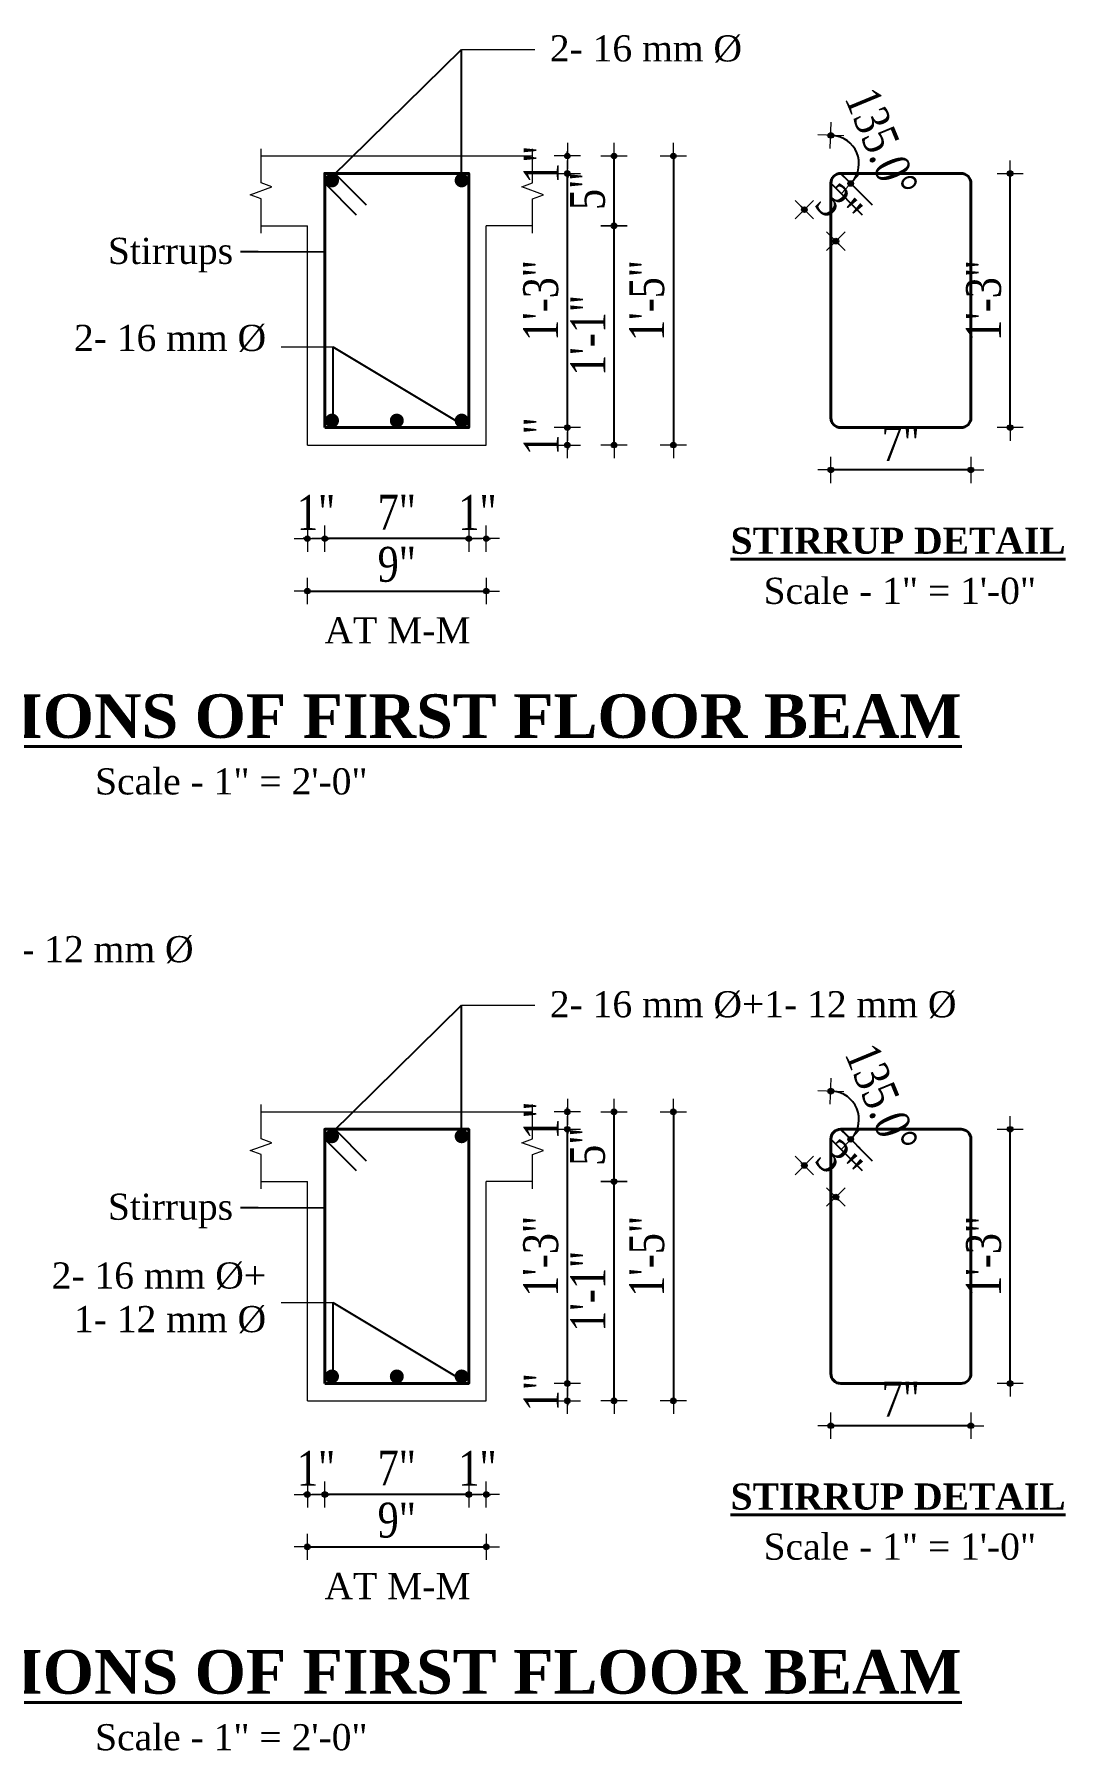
# Model space of a CAD drawing. Header units: feet. Extents: x 28652 to 66086, y -6769 to -640.
# Drawn here: x 57282.9 to 57519.3, y -1179.5 to -785.9 of the extents above; entities that cross this region are included whole.
import ezdxf

# ---------------------------------------------------------------- set-up
doc = ezdxf.new("R2010")
doc.units = ezdxf.units.FT
doc.header["$LTSCALE"] = 50
doc.header["$MEASUREMENT"] = 0
doc.header["$PDMODE"] = 34
for name, color, linetype, lineweight in [('DIMENSION', 142, 'Continuous', 13), ('SES-DIMENSION', 142, 'Continuous', 13), ('SES-Leader', 2, 'Continuous', 15), ('SES-REBARS', 1, 'Continuous', 40), ('SES-SLAB OUTLINE', 4, 'Continuous', 18), ('SES-TEXT', 3, 'Continuous', 20), ('SES-TitleText', 7, 'Continuous', 40)]:
    doc.layers.add(name, color=color, linetype=linetype, lineweight=lineweight)
doc.layers.add('SES-STIRRUP', color=10, linetype='Continuous')
doc.styles.add('1.8', font='times.ttf', dxfattribs={"width": 0.8, "height": 8})
doc.styles.add('SES-ARAIL', font='times.ttf', dxfattribs={"height": 6})
doc.styles.add('SES-Title Text', font='times.ttf', dxfattribs={"height": 10})
doc.dimstyles.new('1.2', dxfattribs={"dimscale": 0, "dimtxt": 8, "dimasz": 0.5, "dimexe": 2, "dimexo": 9, "dimgap": 2, "dimtad": 1, "dimdec": 0, "dimlfac": 0.25, "dimzin": 3, "dimdsep": 46, "dimlunit": 4, "dimtxsty": '1.8', "dimblk": 'DIM', "dimcen": 3, "dimdle": 3, "dimse1": 1, "dimse2": 1, "dimclrd": 256, "dimclre": 256, "dimclrt": 7, "dimadec": 1, "dimazin": 2, "dimtfac": 1, "dimtdec": 0, "dimtix": 1, "dimtofl": 0, "dimtmove": 2, "dimatfit": 3, "dimldrblk": 'ARW', "dimfxl": 2, "dimfrac": 2, "dimtolj": 2, "dimtzin": 0, "dimarcsym": 0})

# ---------------------------------------------------------------- blocks, each defined once
blk = doc.blocks.new('DIM')
at = {"layer": 'DIMENSION'}
h = blk.add_hatch(color=256, dxfattribs=at)
h.paths.add_polyline_path([(0, 1.28), (0, 0), (1.28, 0, 0.414214)])
h.paths.add_polyline_path([(1.28, 0), (0, 0), (0, -1.28, 0.414214)])
h.paths.add_polyline_path([(0, 0), (-1.28, 0, 0.414214), (0, -1.28)])
h.paths.add_polyline_path([(0, 1.28, 0.414214), (-1.28, 0), (0, 0)])
for p, q in [((-6, 0), (6, 0)), ((0, 6), (0, -6))]:
    blk.add_line(p, q, dxfattribs=at)
blk.add_circle((0, 0), 1.28, dxfattribs=at)
blk = doc.blocks.new('*D448')
at = {"layer": 'Defpoints', "color": 0, "ltscale": 10, "transparency": 16777216}
for p in [(57465.49, -1092.99), (57497.6, -1092.99), (57465.49, -1104.95)]:
    blk.add_point(p, dxfattribs=at)
at = {"layer": 'SES-DIMENSION', "lineweight": -2, "ltscale": 10, "transparency": 16777216}
blk.add_line((57497.1, -1104.95), (57465.99, -1104.95), dxfattribs=at)
at = {"layer": 'SES-DIMENSION', "lineweight": -2, "ltscale": 10, "transparency": 16777216, "xscale": 0.5, "yscale": 0.5, "zscale": 0.5, "rotation": 180}
blk.add_blockref('DIM', (57465.49, -1104.95), dxfattribs=at)
at = {"layer": 'SES-DIMENSION', "lineweight": -2, "ltscale": 10, "transparency": 16777216, "xscale": 0.5, "yscale": 0.5, "zscale": 0.5}
blk.add_blockref('DIM', (57497.6, -1104.95), dxfattribs=at)
at = {"layer": 'SES-DIMENSION', "color": 7, "ltscale": 10, "transparency": 16777216, "insert": (57481.54, -1098.87), "char_height": 8, "attachment_point": 5, "style": '1.8'}
blk.add_mtext('\\A2;7"', dxfattribs=at)
blk = doc.blocks.new('ARW')
at = {"layer": 'DIMENSION'}
blk.add_lwpolyline([(-0.5, 0, 0, 3, 0), (-5.5, 0, 0, 0, 0), (-0.5, 0, 0, 0, 0)], format="xyseb", dxfattribs=at)
blk = doc.blocks.new('*D449')
at = {"layer": 'Defpoints', "color": 0, "ltscale": 10, "transparency": 16777216}
for p in [(57491.72, -1036.96), (57506.61, -1036.96), (57491.72, -1095.25)]:
    blk.add_point(p, dxfattribs=at)
at = {"layer": 'SES-DIMENSION', "lineweight": -2, "ltscale": 10, "transparency": 16777216}
blk.add_line((57506.61, -1094.75), (57506.61, -1037.46), dxfattribs=at)
at = {"layer": 'SES-DIMENSION', "lineweight": -2, "ltscale": 10, "transparency": 16777216, "xscale": 0.5, "yscale": 0.5, "zscale": 0.5}
for p, rotation in [((57506.61, -1036.96), 90), ((57506.61, -1095.25), 270)]:
    blk.add_blockref('DIM', p, dxfattribs=dict(at, rotation=rotation))
at = {"layer": 'SES-DIMENSION', "color": 7, "ltscale": 10, "transparency": 16777216, "insert": (57500.54, -1066.11), "char_height": 8, "attachment_point": 5, "rotation": 90, "style": '1.8'}
blk.add_mtext('\\A2;1\'-3"', dxfattribs=at)
blk = doc.blocks.new('*D450')
at = {"layer": 'Defpoints', "color": 0, "ltscale": 10, "transparency": 16777216}
for p in [(57465.49, -1039.22), (57459.43, -1045.27), (57472.7, -1046.43)]:
    blk.add_point(p, dxfattribs=at)
at = {"layer": 'SES-DIMENSION', "lineweight": -2, "ltscale": 10, "transparency": 16777216}
for p, q in [((57459.08, -1044.92), (57458.73, -1044.57)), ((57467, -1052.84), (57467.35, -1053.19))]:
    blk.add_line(p, q, dxfattribs=at)
at = {"layer": 'SES-DIMENSION', "lineweight": -2, "ltscale": 10, "transparency": 16777216, "xscale": 0.5, "yscale": 0.5, "zscale": 0.5}
for p, rotation in [((57459.43, -1045.27), 315.0000000001012), ((57466.65, -1052.49), 135.0000000001012)]:
    blk.add_blockref('DIM', p, dxfattribs=dict(at, rotation=rotation))
at = {"layer": 'SES-DIMENSION', "color": 7, "ltscale": 10, "transparency": 16777216, "insert": (57467.33, -1044.59), "char_height": 8, "attachment_point": 5, "rotation": 315, "style": '1.8'}
blk.add_mtext('\\A2;3"', dxfattribs=at)
blk = doc.blocks.new('*D451')
at = {"layer": 'Defpoints', "color": 0, "ltscale": 10, "transparency": 16777216}
for p in [(57471.95, -1034.7), (57467.75, -1036.96), (57465.49, -1039.22), (57474.96, -1044.17), (57465.49, -1092.99)]:
    blk.add_point(p, dxfattribs=at)
at = {"layer": 'SES-DIMENSION', "lineweight": -2, "ltscale": 10, "transparency": 16777216}
blk.add_arc((57465.49, -1034.7), 6.46, 319.4364, 85.5636, dxfattribs=at)
at = {"layer": 'SES-DIMENSION', "lineweight": -2, "ltscale": 10, "transparency": 16777216, "xscale": 0.5, "yscale": 0.5, "zscale": 0.5}
for p, rotation in [((57465.49, -1028.24), 177.7817756540782), ((57470.05, -1039.26), 227.2182243459017)]:
    blk.add_blockref('DIM', p, dxfattribs=dict(at, rotation=rotation))
at = {"layer": 'SES-DIMENSION', "color": 7, "ltscale": 10, "transparency": 16777216, "insert": (57477.07, -1029.9), "char_height": 8, "attachment_point": 5, "rotation": 292.5, "style": '1.8'}
blk.add_mtext('\\A2;135.0°', dxfattribs=at)
blk = doc.blocks.new('*D475')
at = {"layer": 'Defpoints', "color": 0, "ltscale": 10, "transparency": 16777216}
for p in [(57382.51, -1103.96), (57386.51, -1107.96), (57382.51, -1120.71)]:
    blk.add_point(p, dxfattribs=at)
at = {"layer": 'SES-DIMENSION', "lineweight": -2, "ltscale": 10, "transparency": 16777216}
for p, q in [((57382.01, -1120.71), (57381.51, -1120.71)), ((57387.01, -1120.71), (57387.51, -1120.71))]:
    blk.add_line(p, q, dxfattribs=at)
at = {"layer": 'SES-DIMENSION', "lineweight": -2, "ltscale": 10, "transparency": 16777216, "xscale": 0.5, "yscale": 0.5, "zscale": 0.5}
blk.add_blockref('DIM', (57382.51, -1120.71), dxfattribs=at)
at = {"layer": 'SES-DIMENSION', "lineweight": -2, "ltscale": 10, "transparency": 16777216, "xscale": 0.5, "yscale": 0.5, "zscale": 0.5, "rotation": 180}
blk.add_blockref('DIM', (57386.51, -1120.71), dxfattribs=at)
at = {"layer": 'SES-DIMENSION', "color": 7, "ltscale": 10, "transparency": 16777216, "insert": (57384.51, -1114.71), "char_height": 8, "attachment_point": 5, "style": '1.8'}
blk.add_mtext('\\A2;1"', dxfattribs=at)
blk = doc.blocks.new('*D476')
at = {"layer": 'Defpoints', "color": 0, "ltscale": 10, "transparency": 16777216}
for p in [(57349.51, -1103.96), (57382.51, -1103.96), (57349.51, -1120.71)]:
    blk.add_point(p, dxfattribs=at)
at = {"layer": 'SES-DIMENSION', "lineweight": -2, "ltscale": 10, "transparency": 16777216}
blk.add_line((57382.01, -1120.71), (57350.01, -1120.71), dxfattribs=at)
at = {"layer": 'SES-DIMENSION', "lineweight": -2, "ltscale": 10, "transparency": 16777216, "xscale": 0.5, "yscale": 0.5, "zscale": 0.5, "rotation": 180}
blk.add_blockref('DIM', (57349.51, -1120.71), dxfattribs=at)
at = {"layer": 'SES-DIMENSION', "lineweight": -2, "ltscale": 10, "transparency": 16777216, "xscale": 0.5, "yscale": 0.5, "zscale": 0.5}
blk.add_blockref('DIM', (57382.51, -1120.71), dxfattribs=at)
at = {"layer": 'SES-DIMENSION', "color": 7, "ltscale": 10, "transparency": 16777216, "insert": (57366.01, -1114.63), "char_height": 8, "attachment_point": 5, "style": '1.8'}
blk.add_mtext('\\A2;7"', dxfattribs=at)
blk = doc.blocks.new('*D477')
at = {"layer": 'Defpoints', "color": 0, "ltscale": 10, "transparency": 16777216}
for p in [(57349.51, -1103.96), (57345.51, -1107.96), (57345.51, -1120.71)]:
    blk.add_point(p, dxfattribs=at)
at = {"layer": 'SES-DIMENSION', "lineweight": -2, "ltscale": 10, "transparency": 16777216}
for p, q in [((57345.01, -1120.71), (57344.51, -1120.71)), ((57350.01, -1120.71), (57350.51, -1120.71))]:
    blk.add_line(p, q, dxfattribs=at)
at = {"layer": 'SES-DIMENSION', "lineweight": -2, "ltscale": 10, "transparency": 16777216, "xscale": 0.5, "yscale": 0.5, "zscale": 0.5}
blk.add_blockref('DIM', (57345.51, -1120.71), dxfattribs=at)
at = {"layer": 'SES-DIMENSION', "lineweight": -2, "ltscale": 10, "transparency": 16777216, "xscale": 0.5, "yscale": 0.5, "zscale": 0.5, "rotation": 180}
blk.add_blockref('DIM', (57349.51, -1120.71), dxfattribs=at)
at = {"layer": 'SES-DIMENSION', "color": 7, "ltscale": 10, "transparency": 16777216, "insert": (57347.51, -1114.71), "char_height": 8, "attachment_point": 5, "style": '1.8'}
blk.add_mtext('\\A2;1"', dxfattribs=at)
blk = doc.blocks.new('*D478')
at = {"layer": 'Defpoints', "color": 0, "ltscale": 10, "transparency": 16777216}
for p in [(57345.51, -1107.96), (57386.51, -1107.96), (57386.51, -1132.72)]:
    blk.add_point(p, dxfattribs=at)
at = {"layer": 'SES-DIMENSION', "lineweight": -2, "ltscale": 10, "transparency": 16777216}
blk.add_line((57346.01, -1132.72), (57386.01, -1132.72), dxfattribs=at)
at = {"layer": 'SES-DIMENSION', "lineweight": -2, "ltscale": 10, "transparency": 16777216, "xscale": 0.5, "yscale": 0.5, "zscale": 0.5, "rotation": 180}
blk.add_blockref('DIM', (57345.51, -1132.72), dxfattribs=at)
at = {"layer": 'SES-DIMENSION', "lineweight": -2, "ltscale": 10, "transparency": 16777216, "xscale": 0.5, "yscale": 0.5, "zscale": 0.5}
blk.add_blockref('DIM', (57386.51, -1132.72), dxfattribs=at)
at = {"layer": 'SES-DIMENSION', "color": 7, "ltscale": 10, "transparency": 16777216, "insert": (57366.01, -1126.64), "char_height": 8, "attachment_point": 5, "style": '1.8'}
blk.add_mtext('\\A2;9"', dxfattribs=at)
blk = doc.blocks.new('*D479')
at = {"layer": 'Defpoints', "color": 0, "ltscale": 10, "transparency": 16777216}
for p in [(57382.51, -1095.25), (57405.1, -1095.25), (57386.51, -1099.25)]:
    blk.add_point(p, dxfattribs=at)
at = {"layer": 'SES-DIMENSION', "lineweight": -2, "ltscale": 10, "transparency": 16777216}
for p, q in [((57405.1, -1094.75), (57405.1, -1094.25)), ((57405.1, -1099.75), (57405.1, -1100.25))]:
    blk.add_line(p, q, dxfattribs=at)
at = {"layer": 'SES-DIMENSION', "lineweight": -2, "ltscale": 10, "transparency": 16777216, "xscale": 0.5, "yscale": 0.5, "zscale": 0.5}
for p, rotation in [((57405.1, -1095.25), 270), ((57405.1, -1099.25), 90)]:
    blk.add_blockref('DIM', p, dxfattribs=dict(at, rotation=rotation))
at = {"layer": 'SES-DIMENSION', "color": 7, "ltscale": 10, "transparency": 16777216, "insert": (57399.1, -1097.25), "char_height": 8, "attachment_point": 5, "rotation": 90, "style": '1.8'}
blk.add_mtext('\\A2;1"', dxfattribs=at)
blk = doc.blocks.new('*D480')
at = {"layer": 'Defpoints', "color": 0, "ltscale": 10, "transparency": 16777216}
for p in [(57382.51, -1036.96), (57405.1, -1036.96), (57382.51, -1095.25)]:
    blk.add_point(p, dxfattribs=at)
at = {"layer": 'SES-DIMENSION', "lineweight": -2, "ltscale": 10, "transparency": 16777216}
blk.add_line((57405.1, -1094.75), (57405.1, -1037.46), dxfattribs=at)
at = {"layer": 'SES-DIMENSION', "lineweight": -2, "ltscale": 10, "transparency": 16777216, "xscale": 0.5, "yscale": 0.5, "zscale": 0.5}
for p, rotation in [((57405.1, -1036.96), 90), ((57405.1, -1095.25), 270)]:
    blk.add_blockref('DIM', p, dxfattribs=dict(at, rotation=rotation))
at = {"layer": 'SES-DIMENSION', "color": 7, "ltscale": 10, "transparency": 16777216, "insert": (57399.03, -1066.11), "char_height": 8, "attachment_point": 5, "rotation": 90, "style": '1.8'}
blk.add_mtext('\\A2;1\'-3"', dxfattribs=at)
blk = doc.blocks.new('*D481')
at = {"layer": 'Defpoints', "color": 0, "ltscale": 10, "transparency": 16777216}
for p in [(57397.13, -1032.96), (57405.1, -1032.96), (57382.51, -1036.96)]:
    blk.add_point(p, dxfattribs=at)
at = {"layer": 'SES-DIMENSION', "lineweight": -2, "ltscale": 10, "transparency": 16777216}
for p, q in [((57405.1, -1032.46), (57405.1, -1031.96)), ((57405.1, -1037.46), (57405.1, -1037.96))]:
    blk.add_line(p, q, dxfattribs=at)
at = {"layer": 'SES-DIMENSION', "lineweight": -2, "ltscale": 10, "transparency": 16777216, "xscale": 0.5, "yscale": 0.5, "zscale": 0.5}
for p, rotation in [((57405.1, -1032.96), 270), ((57405.1, -1036.96), 90)]:
    blk.add_blockref('DIM', p, dxfattribs=dict(at, rotation=rotation))
at = {"layer": 'SES-DIMENSION', "color": 7, "ltscale": 10, "transparency": 16777216, "insert": (57399.1, -1034.96), "char_height": 8, "attachment_point": 5, "rotation": 90, "style": '1.8'}
blk.add_mtext('\\A2;1"', dxfattribs=at)
blk = doc.blocks.new('*D482')
at = {"layer": 'Defpoints', "color": 0, "ltscale": 10, "transparency": 16777216}
for p in [(57397.13, -1048.96), (57415.8, -1048.96), (57402.1, -1099.25)]:
    blk.add_point(p, dxfattribs=at)
at = {"layer": 'SES-DIMENSION', "lineweight": -2, "ltscale": 10, "transparency": 16777216}
blk.add_line((57415.8, -1098.75), (57415.8, -1049.46), dxfattribs=at)
at = {"layer": 'SES-DIMENSION', "lineweight": -2, "ltscale": 10, "transparency": 16777216, "xscale": 0.5, "yscale": 0.5, "zscale": 0.5}
for p, rotation in [((57415.8, -1048.96), 90), ((57415.8, -1099.25), 270)]:
    blk.add_blockref('DIM', p, dxfattribs=dict(at, rotation=rotation))
at = {"layer": 'SES-DIMENSION', "color": 7, "ltscale": 10, "transparency": 16777216, "insert": (57409.8, -1074.11), "char_height": 8, "attachment_point": 5, "rotation": 90, "style": '1.8'}
blk.add_mtext('\\A2;1\'-1"', dxfattribs=at)
blk = doc.blocks.new('*D483')
at = {"layer": 'Defpoints', "color": 0, "ltscale": 10, "transparency": 16777216}
for p in [(57402.1, -1032.96), (57415.8, -1032.96), (57397.13, -1048.96)]:
    blk.add_point(p, dxfattribs=at)
at = {"layer": 'SES-DIMENSION', "lineweight": -2, "ltscale": 10, "transparency": 16777216}
blk.add_line((57415.8, -1048.46), (57415.8, -1033.46), dxfattribs=at)
at = {"layer": 'SES-DIMENSION', "lineweight": -2, "ltscale": 10, "transparency": 16777216, "xscale": 0.5, "yscale": 0.5, "zscale": 0.5}
for p, rotation in [((57415.8, -1032.96), 90), ((57415.8, -1048.96), 270)]:
    blk.add_blockref('DIM', p, dxfattribs=dict(at, rotation=rotation))
at = {"layer": 'SES-DIMENSION', "color": 7, "ltscale": 10, "transparency": 16777216, "insert": (57409.74, -1040.96), "char_height": 8, "attachment_point": 5, "rotation": 90, "style": '1.8'}
blk.add_mtext('\\A2;5"', dxfattribs=at)
blk = doc.blocks.new('*D484')
at = {"layer": 'Defpoints', "color": 0, "ltscale": 10, "transparency": 16777216}
for p in [(57412.8, -1032.96), (57412.8, -1099.25), (57429.4, -1099.25)]:
    blk.add_point(p, dxfattribs=at)
at = {"layer": 'SES-DIMENSION', "lineweight": -2, "ltscale": 10, "transparency": 16777216}
blk.add_line((57429.4, -1033.46), (57429.4, -1098.75), dxfattribs=at)
at = {"layer": 'SES-DIMENSION', "lineweight": -2, "ltscale": 10, "transparency": 16777216, "xscale": 0.5, "yscale": 0.5, "zscale": 0.5}
for p, rotation in [((57429.4, -1032.96), 90), ((57429.4, -1099.25), 270)]:
    blk.add_blockref('DIM', p, dxfattribs=dict(at, rotation=rotation))
at = {"layer": 'SES-DIMENSION', "color": 7, "ltscale": 10, "transparency": 16777216, "insert": (57423.33, -1066.11), "char_height": 8, "attachment_point": 5, "rotation": 90, "style": '1.8'}
blk.add_mtext('\\A2;1\'-5"', dxfattribs=at)
blk = doc.blocks.new('*D497')
at = {"layer": 'Defpoints', "color": 0, "ltscale": 10, "transparency": 16777216}
for p in [(57465.49, -873.81), (57497.6, -873.81), (57465.49, -885.77)]:
    blk.add_point(p, dxfattribs=at)
at = {"layer": 'SES-DIMENSION', "lineweight": -2, "ltscale": 10, "transparency": 16777216}
blk.add_line((57497.1, -885.77), (57465.99, -885.77), dxfattribs=at)
at = {"layer": 'SES-DIMENSION', "lineweight": -2, "ltscale": 10, "transparency": 16777216, "xscale": 0.5, "yscale": 0.5, "zscale": 0.5, "rotation": 180}
blk.add_blockref('DIM', (57465.49, -885.77), dxfattribs=at)
at = {"layer": 'SES-DIMENSION', "lineweight": -2, "ltscale": 10, "transparency": 16777216, "xscale": 0.5, "yscale": 0.5, "zscale": 0.5}
blk.add_blockref('DIM', (57497.6, -885.77), dxfattribs=at)
at = {"layer": 'SES-DIMENSION', "color": 7, "ltscale": 10, "transparency": 16777216, "insert": (57481.54, -879.69), "char_height": 8, "attachment_point": 5, "style": '1.8'}
blk.add_mtext('\\A2;7"', dxfattribs=at)
blk = doc.blocks.new('*D498')
at = {"layer": 'Defpoints', "color": 0, "ltscale": 10, "transparency": 16777216}
for p in [(57491.72, -817.78), (57506.61, -817.78), (57491.72, -876.07)]:
    blk.add_point(p, dxfattribs=at)
at = {"layer": 'SES-DIMENSION', "lineweight": -2, "ltscale": 10, "transparency": 16777216}
blk.add_line((57506.61, -875.57), (57506.61, -818.28), dxfattribs=at)
at = {"layer": 'SES-DIMENSION', "lineweight": -2, "ltscale": 10, "transparency": 16777216, "xscale": 0.5, "yscale": 0.5, "zscale": 0.5}
for p, rotation in [((57506.61, -817.78), 90), ((57506.61, -876.07), 270)]:
    blk.add_blockref('DIM', p, dxfattribs=dict(at, rotation=rotation))
at = {"layer": 'SES-DIMENSION', "color": 7, "ltscale": 10, "transparency": 16777216, "insert": (57500.54, -846.92), "char_height": 8, "attachment_point": 5, "rotation": 90, "style": '1.8'}
blk.add_mtext('\\A2;1\'-3"', dxfattribs=at)
blk = doc.blocks.new('*D499')
at = {"layer": 'Defpoints', "color": 0, "ltscale": 10, "transparency": 16777216}
for p in [(57465.49, -820.04), (57459.43, -826.09), (57472.7, -827.25)]:
    blk.add_point(p, dxfattribs=at)
at = {"layer": 'SES-DIMENSION', "lineweight": -2, "ltscale": 10, "transparency": 16777216}
for p, q in [((57459.08, -825.74), (57458.73, -825.38)), ((57467, -833.66), (57467.35, -834.01))]:
    blk.add_line(p, q, dxfattribs=at)
at = {"layer": 'SES-DIMENSION', "lineweight": -2, "ltscale": 10, "transparency": 16777216, "xscale": 0.5, "yscale": 0.5, "zscale": 0.5}
for p, rotation in [((57459.43, -826.09), 315.0000000001012), ((57466.65, -833.3), 135.0000000001012)]:
    blk.add_blockref('DIM', p, dxfattribs=dict(at, rotation=rotation))
at = {"layer": 'SES-DIMENSION', "color": 7, "ltscale": 10, "transparency": 16777216, "insert": (57467.33, -825.41), "char_height": 8, "attachment_point": 5, "rotation": 315, "style": '1.8'}
blk.add_mtext('\\A2;3"', dxfattribs=at)
blk = doc.blocks.new('*D500')
at = {"layer": 'Defpoints', "color": 0, "ltscale": 10, "transparency": 16777216}
for p in [(57467.75, -817.78), (57471.95, -815.51), (57465.49, -820.04), (57474.96, -824.99), (57465.49, -873.81)]:
    blk.add_point(p, dxfattribs=at)
at = {"layer": 'SES-DIMENSION', "lineweight": -2, "ltscale": 10, "transparency": 16777216}
blk.add_arc((57465.49, -815.51), 6.46, 319.4364, 85.5636, dxfattribs=at)
at = {"layer": 'SES-DIMENSION', "lineweight": -2, "ltscale": 10, "transparency": 16777216, "xscale": 0.5, "yscale": 0.5, "zscale": 0.5}
for p, rotation in [((57465.49, -809.05), 177.7817756540973), ((57470.05, -820.08), 227.2182243458826)]:
    blk.add_blockref('DIM', p, dxfattribs=dict(at, rotation=rotation))
at = {"layer": 'SES-DIMENSION', "color": 7, "ltscale": 10, "transparency": 16777216, "insert": (57477.07, -810.72), "char_height": 8, "attachment_point": 5, "rotation": 292.5, "style": '1.8'}
blk.add_mtext('\\A2;135.0°', dxfattribs=at)
blk = doc.blocks.new('*D511')
at = {"layer": 'Defpoints', "color": 0, "ltscale": 10, "transparency": 16777216}
for p in [(57382.51, -884.78), (57386.51, -888.78), (57382.51, -901.53)]:
    blk.add_point(p, dxfattribs=at)
at = {"layer": 'SES-DIMENSION', "lineweight": -2, "ltscale": 10, "transparency": 16777216}
for p, q in [((57382.01, -901.53), (57381.51, -901.53)), ((57387.01, -901.53), (57387.51, -901.53))]:
    blk.add_line(p, q, dxfattribs=at)
at = {"layer": 'SES-DIMENSION', "lineweight": -2, "ltscale": 10, "transparency": 16777216, "xscale": 0.5, "yscale": 0.5, "zscale": 0.5}
blk.add_blockref('DIM', (57382.51, -901.53), dxfattribs=at)
at = {"layer": 'SES-DIMENSION', "lineweight": -2, "ltscale": 10, "transparency": 16777216, "xscale": 0.5, "yscale": 0.5, "zscale": 0.5, "rotation": 180}
blk.add_blockref('DIM', (57386.51, -901.53), dxfattribs=at)
at = {"layer": 'SES-DIMENSION', "color": 7, "ltscale": 10, "transparency": 16777216, "insert": (57384.51, -895.53), "char_height": 8, "attachment_point": 5, "style": '1.8'}
blk.add_mtext('\\A2;1"', dxfattribs=at)
blk = doc.blocks.new('*D512')
at = {"layer": 'Defpoints', "color": 0, "ltscale": 10, "transparency": 16777216}
for p in [(57349.51, -884.78), (57382.51, -884.78), (57349.51, -901.53)]:
    blk.add_point(p, dxfattribs=at)
at = {"layer": 'SES-DIMENSION', "lineweight": -2, "ltscale": 10, "transparency": 16777216}
blk.add_line((57382.01, -901.53), (57350.01, -901.53), dxfattribs=at)
at = {"layer": 'SES-DIMENSION', "lineweight": -2, "ltscale": 10, "transparency": 16777216, "xscale": 0.5, "yscale": 0.5, "zscale": 0.5, "rotation": 180}
blk.add_blockref('DIM', (57349.51, -901.53), dxfattribs=at)
at = {"layer": 'SES-DIMENSION', "lineweight": -2, "ltscale": 10, "transparency": 16777216, "xscale": 0.5, "yscale": 0.5, "zscale": 0.5}
blk.add_blockref('DIM', (57382.51, -901.53), dxfattribs=at)
at = {"layer": 'SES-DIMENSION', "color": 7, "ltscale": 10, "transparency": 16777216, "insert": (57366.01, -895.45), "char_height": 8, "attachment_point": 5, "style": '1.8'}
blk.add_mtext('\\A2;7"', dxfattribs=at)
blk = doc.blocks.new('*D513')
at = {"layer": 'Defpoints', "color": 0, "ltscale": 10, "transparency": 16777216}
for p in [(57349.51, -884.78), (57345.51, -888.78), (57345.51, -901.53)]:
    blk.add_point(p, dxfattribs=at)
at = {"layer": 'SES-DIMENSION', "lineweight": -2, "ltscale": 10, "transparency": 16777216}
for p, q in [((57345.01, -901.53), (57344.51, -901.53)), ((57350.01, -901.53), (57350.51, -901.53))]:
    blk.add_line(p, q, dxfattribs=at)
at = {"layer": 'SES-DIMENSION', "lineweight": -2, "ltscale": 10, "transparency": 16777216, "xscale": 0.5, "yscale": 0.5, "zscale": 0.5}
blk.add_blockref('DIM', (57345.51, -901.53), dxfattribs=at)
at = {"layer": 'SES-DIMENSION', "lineweight": -2, "ltscale": 10, "transparency": 16777216, "xscale": 0.5, "yscale": 0.5, "zscale": 0.5, "rotation": 180}
blk.add_blockref('DIM', (57349.51, -901.53), dxfattribs=at)
at = {"layer": 'SES-DIMENSION', "color": 7, "ltscale": 10, "transparency": 16777216, "insert": (57347.51, -895.53), "char_height": 8, "attachment_point": 5, "style": '1.8'}
blk.add_mtext('\\A2;1"', dxfattribs=at)
blk = doc.blocks.new('*D514')
at = {"layer": 'Defpoints', "color": 0, "ltscale": 10, "transparency": 16777216}
for p in [(57345.51, -888.78), (57386.51, -888.78), (57386.51, -913.54)]:
    blk.add_point(p, dxfattribs=at)
at = {"layer": 'SES-DIMENSION', "lineweight": -2, "ltscale": 10, "transparency": 16777216}
blk.add_line((57346.01, -913.54), (57386.01, -913.54), dxfattribs=at)
at = {"layer": 'SES-DIMENSION', "lineweight": -2, "ltscale": 10, "transparency": 16777216, "xscale": 0.5, "yscale": 0.5, "zscale": 0.5, "rotation": 180}
blk.add_blockref('DIM', (57345.51, -913.54), dxfattribs=at)
at = {"layer": 'SES-DIMENSION', "lineweight": -2, "ltscale": 10, "transparency": 16777216, "xscale": 0.5, "yscale": 0.5, "zscale": 0.5}
blk.add_blockref('DIM', (57386.51, -913.54), dxfattribs=at)
at = {"layer": 'SES-DIMENSION', "color": 7, "ltscale": 10, "transparency": 16777216, "insert": (57366.01, -907.46), "char_height": 8, "attachment_point": 5, "style": '1.8'}
blk.add_mtext('\\A2;9"', dxfattribs=at)
blk = doc.blocks.new('*D515')
at = {"layer": 'Defpoints', "color": 0, "ltscale": 10, "transparency": 16777216}
for p in [(57382.51, -876.07), (57405.1, -876.07), (57386.51, -880.07)]:
    blk.add_point(p, dxfattribs=at)
at = {"layer": 'SES-DIMENSION', "lineweight": -2, "ltscale": 10, "transparency": 16777216}
for p, q in [((57405.1, -875.57), (57405.1, -875.07)), ((57405.1, -880.57), (57405.1, -881.07))]:
    blk.add_line(p, q, dxfattribs=at)
at = {"layer": 'SES-DIMENSION', "lineweight": -2, "ltscale": 10, "transparency": 16777216, "xscale": 0.5, "yscale": 0.5, "zscale": 0.5}
for p, rotation in [((57405.1, -876.07), 270), ((57405.1, -880.07), 90)]:
    blk.add_blockref('DIM', p, dxfattribs=dict(at, rotation=rotation))
at = {"layer": 'SES-DIMENSION', "color": 7, "ltscale": 10, "transparency": 16777216, "insert": (57399.1, -878.07), "char_height": 8, "attachment_point": 5, "rotation": 90, "style": '1.8'}
blk.add_mtext('\\A2;1"', dxfattribs=at)
blk = doc.blocks.new('*D516')
at = {"layer": 'Defpoints', "color": 0, "ltscale": 10, "transparency": 16777216}
for p in [(57382.51, -817.78), (57405.1, -817.78), (57382.51, -876.07)]:
    blk.add_point(p, dxfattribs=at)
at = {"layer": 'SES-DIMENSION', "lineweight": -2, "ltscale": 10, "transparency": 16777216}
blk.add_line((57405.1, -875.57), (57405.1, -818.28), dxfattribs=at)
at = {"layer": 'SES-DIMENSION', "lineweight": -2, "ltscale": 10, "transparency": 16777216, "xscale": 0.5, "yscale": 0.5, "zscale": 0.5}
for p, rotation in [((57405.1, -817.78), 90), ((57405.1, -876.07), 270)]:
    blk.add_blockref('DIM', p, dxfattribs=dict(at, rotation=rotation))
at = {"layer": 'SES-DIMENSION', "color": 7, "ltscale": 10, "transparency": 16777216, "insert": (57399.03, -846.92), "char_height": 8, "attachment_point": 5, "rotation": 90, "style": '1.8'}
blk.add_mtext('\\A2;1\'-3"', dxfattribs=at)
blk = doc.blocks.new('*D517')
at = {"layer": 'Defpoints', "color": 0, "ltscale": 10, "transparency": 16777216}
for p in [(57397.13, -813.78), (57405.1, -813.78), (57382.51, -817.78)]:
    blk.add_point(p, dxfattribs=at)
at = {"layer": 'SES-DIMENSION', "lineweight": -2, "ltscale": 10, "transparency": 16777216}
for p, q in [((57405.1, -813.28), (57405.1, -812.78)), ((57405.1, -818.28), (57405.1, -818.78))]:
    blk.add_line(p, q, dxfattribs=at)
at = {"layer": 'SES-DIMENSION', "lineweight": -2, "ltscale": 10, "transparency": 16777216, "xscale": 0.5, "yscale": 0.5, "zscale": 0.5}
for p, rotation in [((57405.1, -813.78), 270), ((57405.1, -817.78), 90)]:
    blk.add_blockref('DIM', p, dxfattribs=dict(at, rotation=rotation))
at = {"layer": 'SES-DIMENSION', "color": 7, "ltscale": 10, "transparency": 16777216, "insert": (57399.1, -815.78), "char_height": 8, "attachment_point": 5, "rotation": 90, "style": '1.8'}
blk.add_mtext('\\A2;1"', dxfattribs=at)
blk = doc.blocks.new('*D518')
at = {"layer": 'Defpoints', "color": 0, "ltscale": 10, "transparency": 16777216}
for p in [(57397.13, -829.78), (57415.8, -829.78), (57402.1, -880.07)]:
    blk.add_point(p, dxfattribs=at)
at = {"layer": 'SES-DIMENSION', "lineweight": -2, "ltscale": 10, "transparency": 16777216}
blk.add_line((57415.8, -879.57), (57415.8, -830.28), dxfattribs=at)
at = {"layer": 'SES-DIMENSION', "lineweight": -2, "ltscale": 10, "transparency": 16777216, "xscale": 0.5, "yscale": 0.5, "zscale": 0.5}
for p, rotation in [((57415.8, -829.78), 90), ((57415.8, -880.07), 270)]:
    blk.add_blockref('DIM', p, dxfattribs=dict(at, rotation=rotation))
at = {"layer": 'SES-DIMENSION', "color": 7, "ltscale": 10, "transparency": 16777216, "insert": (57409.8, -854.92), "char_height": 8, "attachment_point": 5, "rotation": 90, "style": '1.8'}
blk.add_mtext('\\A2;1\'-1"', dxfattribs=at)
blk = doc.blocks.new('*D519')
at = {"layer": 'Defpoints', "color": 0, "ltscale": 10, "transparency": 16777216}
for p in [(57402.1, -813.78), (57415.8, -813.78), (57397.13, -829.78)]:
    blk.add_point(p, dxfattribs=at)
at = {"layer": 'SES-DIMENSION', "lineweight": -2, "ltscale": 10, "transparency": 16777216}
blk.add_line((57415.8, -829.28), (57415.8, -814.28), dxfattribs=at)
at = {"layer": 'SES-DIMENSION', "lineweight": -2, "ltscale": 10, "transparency": 16777216, "xscale": 0.5, "yscale": 0.5, "zscale": 0.5}
for p, rotation in [((57415.8, -813.78), 90), ((57415.8, -829.78), 270)]:
    blk.add_blockref('DIM', p, dxfattribs=dict(at, rotation=rotation))
at = {"layer": 'SES-DIMENSION', "color": 7, "ltscale": 10, "transparency": 16777216, "insert": (57409.74, -821.78), "char_height": 8, "attachment_point": 5, "rotation": 90, "style": '1.8'}
blk.add_mtext('\\A2;5"', dxfattribs=at)
blk = doc.blocks.new('*D520')
at = {"layer": 'Defpoints', "color": 0, "ltscale": 10, "transparency": 16777216}
for p in [(57412.8, -813.78), (57412.8, -880.07), (57429.4, -880.07)]:
    blk.add_point(p, dxfattribs=at)
at = {"layer": 'SES-DIMENSION', "lineweight": -2, "ltscale": 10, "transparency": 16777216}
blk.add_line((57429.4, -814.28), (57429.4, -879.57), dxfattribs=at)
at = {"layer": 'SES-DIMENSION', "lineweight": -2, "ltscale": 10, "transparency": 16777216, "xscale": 0.5, "yscale": 0.5, "zscale": 0.5}
for p, rotation in [((57429.4, -813.78), 90), ((57429.4, -880.07), 270)]:
    blk.add_blockref('DIM', p, dxfattribs=dict(at, rotation=rotation))
at = {"layer": 'SES-DIMENSION', "color": 7, "ltscale": 10, "transparency": 16777216, "insert": (57423.33, -846.92), "char_height": 8, "attachment_point": 5, "rotation": 90, "style": '1.8'}
blk.add_mtext('\\A2;1\'-5"', dxfattribs=at)

msp = doc.modelspace()

# ---------------------------------------------------------------- linework, layer by layer
at = {"layer": 'SES-Leader', "ltscale": 10}
for points in [[(57380.87, -789.34), (57397.62, -789.34)], [(57351.39, -857.6), (57339.52, -857.6)], [(57380.87, -1008.53), (57397.62, -1008.53)], [(57351.39, -1076.78), (57339.52, -1076.78)]]:
    msp.add_lwpolyline(points, dxfattribs=at)
at = {"layer": 'SES-REBARS', "ltscale": 10}
for points in [[(57349.51, -876.07), (57382.51, -876.07), (57382.51, -817.78), (57349.51, -817.78)], [(57349.51, -1095.25), (57382.51, -1095.25), (57382.51, -1036.96), (57349.51, -1036.96)]]:
    msp.add_lwpolyline(points, close=True, dxfattribs=at)
at = {"layer": 'SES-REBARS', "ltscale": 10, "const_width": 1.6}
for points in [[(57351.15, -818.58, 1), (57351.15, -820.18, 1)], [(57380.87, -818.58, -1), (57380.87, -820.18, -1)], [(57351.15, -875.26, -1), (57351.15, -873.66, -1)], [(57366.01, -875.26, -1), (57366.01, -873.66, -1)], [(57380.87, -875.26, 1), (57380.87, -873.66, 1)], [(57351.15, -1037.76, 1), (57351.15, -1039.36, 1)], [(57380.87, -1037.76, -1), (57380.87, -1039.36, -1)], [(57351.15, -1094.45, -1), (57351.15, -1092.85, -1)], [(57366.01, -1094.45, -1), (57366.01, -1092.85, -1)], [(57380.87, -1094.45, 1), (57380.87, -1092.85, 1)]]:
    msp.add_lwpolyline(points, format="xyb", close=True, dxfattribs=at)
at = {"layer": 'SES-REBARS', "ltscale": 10}
for points in [[(57467.75, -876.07), (57495.34, -876.07, 0.414214), (57497.6, -873.81), (57497.6, -820.04, 0.414214), (57495.34, -817.78), (57467.75, -817.78, 0.414214), (57465.49, -820.04), (57465.49, -873.81, 0.414214)], [(57467.75, -1095.25), (57495.34, -1095.25, 0.414214), (57497.6, -1092.99), (57497.6, -1039.22, 0.414214), (57495.34, -1036.96), (57467.75, -1036.96, 0.414214), (57465.49, -1039.22), (57465.49, -1092.99, 0.414214)]]:
    msp.add_lwpolyline(points, format="xyb", close=True, dxfattribs=at)
at = {"layer": 'SES-SLAB OUTLINE', "ltscale": 10}
for p, q in [((57334.89, -813.78), (57397.13, -813.78)), ((57334.89, -829.78), (57345.51, -829.78)), ((57345.51, -880.07), (57345.51, -829.78)), ((57386.51, -880.07), (57386.51, -829.78)), ((57397.13, -829.78), (57386.51, -829.78)), ((57345.51, -880.07), (57386.51, -880.07)), ((57334.89, -1032.96), (57397.13, -1032.96)), ((57334.89, -1048.96), (57345.51, -1048.96)), ((57345.51, -1099.25), (57345.51, -1048.96)), ((57386.51, -1099.25), (57386.51, -1048.96)), ((57397.13, -1048.96), (57386.51, -1048.96)), ((57345.51, -1099.25), (57386.51, -1099.25))]:
    msp.add_line(p, q, dxfattribs=at)
for points in [[(57334.89, -831.46), (57334.89, -823.59), (57332.39, -822.68), (57337.38, -820.87), (57334.89, -819.96), (57334.89, -812.1)], [(57397.13, -831.46), (57397.13, -823.59), (57399.63, -822.68), (57394.64, -820.87), (57397.13, -819.96), (57397.13, -812.1)], [(57334.89, -1050.64), (57334.89, -1042.77), (57332.39, -1041.87), (57337.38, -1040.05), (57334.89, -1039.14), (57334.89, -1031.28)], [(57397.13, -1050.64), (57397.13, -1042.77), (57399.63, -1041.87), (57394.64, -1040.05), (57397.13, -1039.14), (57397.13, -1031.28)]]:
    msp.add_lwpolyline(points, dxfattribs=at)
at = {"layer": 'SES-STIRRUP', "color": 5, "ltscale": 10}
for p, q in [((57351.78, -817.78), (57358.99, -824.99)), ((57467.75, -817.78), (57474.96, -824.99)), ((57349.51, -820.04), (57356.73, -827.25)), ((57465.49, -820.04), (57472.7, -827.25)), ((57351.78, -1036.96), (57358.99, -1044.17)), ((57467.75, -1036.96), (57474.96, -1044.17)), ((57349.51, -1039.22), (57356.73, -1046.43)), ((57465.49, -1039.22), (57472.7, -1046.43))]:
    msp.add_line(p, q, dxfattribs=at)

# ---------------------------------------------------------------- texts
at = {"layer": 'SES-TEXT', "ltscale": 10, "style": 'SES-ARAIL'}
for s, p in [('2- 16 mm %%C', (57401.08, -792.1)), ('Stirrups', (57299.78, -838.53)), ('2- 16 mm %%C+3- 12 mm %%C ', (57226.21, -998.66)), ('2- 16 mm %%C+1- 12 mm %%C ', (57401.08, -1011.29)), ('Stirrups', (57299.78, -1057.72))]:
    msp.add_text(s, height=6, dxfattribs=at).set_placement(p)
at = {"layer": 'SES-TEXT', "linetype": 'ByBlock', "char_height": 6, "width": 85.3707, "attachment_point": 1, "style": 'SES-ARAIL'}
for s, insert in [('\\pxqr;2- 16 mm %%C', (57250.69, -852.49)), ('\\pxqr;2- 16 mm %%C+\\P1- 12 mm %%C ', (57250.69, -1067.49))]:
    msp.add_mtext(s, dxfattribs=dict(at, insert=insert))
at = {"layer": 'SES-TitleText', "ltscale": 10, "style": 'SES-ARAIL'}
for s, p in [('Scale - 1" = 1\'-0"', (57450.08, -916.49)), ('AT M-M', (57349.43, -925.54)), ('Scale - 1" = 2\'-0"', (57296.85, -960.19)), ('Scale - 1" = 1\'-0"', (57450.08, -1135.67)), ('AT M-M', (57349.43, -1144.72)), ('Scale - 1" = 2\'-0"', (57296.85, -1179.37))]:
    msp.add_text(s, height=6, dxfattribs=at).set_placement(p)
at = {"layer": 'SES-TitleText', "attachment_point": 1}
for s, insert, char_height, width, style in [('{\\fTimes New Roman|b1|i0|c0|p18;\\LSTIRRUP DETAIL}', (57442.52, -899), 6, 181.451, 'SES-ARAIL'), ('{\\fTimes New Roman|b1|i0|c0|p18;\\LCROSS SECTIONS OF FIRST FLOOR BEAM }', (57185.37, -937.21), 10, 521.0009, 'SES-Title Text'), ('{\\fTimes New Roman|b1|i0|c0|p18;\\LSTIRRUP DETAIL}', (57442.52, -1118.18), 6, 181.451, 'SES-ARAIL'), ('{\\fTimes New Roman|b1|i0|c0|p18;\\LCROSS SECTIONS OF FIRST FLOOR BEAM }', (57185.37, -1156.39), 10, 521.0009, 'SES-Title Text')]:
    msp.add_mtext(s, dxfattribs=dict(at, insert=insert, char_height=char_height, width=width, style=style))

# ---------------------------------------------------------------- dimensions: what is measured, and where the dimension line sits
at = {"layer": 'SES-DIMENSION', "ltscale": 10}
for base, line1, line2, picture, middle in [((57471.95, -815.51), ((57465.49, -820.04), (57465.49, -873.81)), ((57467.75, -817.78), (57474.96, -824.99)), '*D500', (57477.07, -810.72)), ((57471.95, -1034.7), ((57465.49, -1039.22), (57465.49, -1092.99)), ((57467.75, -1036.96), (57474.96, -1044.17)), '*D451', (57477.07, -1029.9))]:
    dim = msp.add_angular_dim_2l(base=base, line1=line1, line2=line2, dimstyle='1.2', override={"dimscale": 1, "dimdec": 1, "dimazin": 1}, dxfattribs=at)
    dim.commit()
    dim.dimension.update_dxf_attribs({"geometry": picture, "text_midpoint": middle})
for base, p1, p2, angle, picture, middle in [((57405.1, -813.78), (57382.51, -817.78), (57397.13, -813.78), 90, '*D517', (57399.1, -815.78)), ((57429.4, -880.07), (57412.8, -813.78), (57412.8, -880.07), 90, '*D520', (57423.33, -846.92)), ((57405.1, -817.78), (57382.51, -876.07), (57382.51, -817.78), 90, '*D516', (57399.03, -846.92)), ((57415.8, -829.78), (57402.1, -880.07), (57397.13, -829.78), 90, '*D518', (57409.8, -854.92)), ((57405.1, -876.07), (57386.51, -880.07), (57382.51, -876.07), 90, '*D515', (57399.1, -878.07)), ((57345.51, -901.53), (57349.51, -884.78), (57345.51, -888.78), 180, '*D513', (57347.51, -895.53)), ((57382.51, -901.53), (57386.51, -888.78), (57382.51, -884.78), 180, '*D511', (57384.51, -895.53)), ((57405.1, -1032.96), (57382.51, -1036.96), (57397.13, -1032.96), 90, '*D481', (57399.1, -1034.96)), ((57429.4, -1099.25), (57412.8, -1032.96), (57412.8, -1099.25), 90, '*D484', (57423.33, -1066.11)), ((57405.1, -1036.96), (57382.51, -1095.25), (57382.51, -1036.96), 90, '*D480', (57399.03, -1066.11)), ((57415.8, -1048.96), (57402.1, -1099.25), (57397.13, -1048.96), 90, '*D482', (57409.8, -1074.11)), ((57405.1, -1095.25), (57386.51, -1099.25), (57382.51, -1095.25), 90, '*D479', (57399.1, -1097.25)), ((57345.51, -1120.71), (57349.51, -1103.96), (57345.51, -1107.96), 180, '*D477', (57347.51, -1114.71)), ((57382.51, -1120.71), (57386.51, -1107.96), (57382.51, -1103.96), 180, '*D475', (57384.51, -1114.71))]:
    dim = msp.add_linear_dim(base=base, p1=p1, p2=p2, angle=angle, dimstyle='1.2', override={"dimscale": 1}, dxfattribs=at)
    dim.commit()
    dim.dimension.update_dxf_attribs({"geometry": picture, "text_midpoint": middle})
for base, p1, p2, angle, text, picture, middle in [((57415.8, -813.78), (57397.13, -829.78), (57402.1, -813.78), 90, '5"', '*D519', (57409.74, -821.78)), ((57349.51, -901.53), (57382.51, -884.78), (57349.51, -884.78), 180, '7"', '*D512', (57366.01, -895.45)), ((57386.51, -913.54), (57345.51, -888.78), (57386.51, -888.78), 180, '9"', '*D514', (57366.01, -907.46)), ((57415.8, -1032.96), (57397.13, -1048.96), (57402.1, -1032.96), 90, '5"', '*D483', (57409.74, -1040.96)), ((57349.51, -1120.71), (57382.51, -1103.96), (57349.51, -1103.96), 180, '7"', '*D476', (57366.01, -1114.63)), ((57386.51, -1132.72), (57345.51, -1107.96), (57386.51, -1107.96), 180, '9"', '*D478', (57366.01, -1126.64))]:
    dim = msp.add_linear_dim(base=base, p1=p1, p2=p2, angle=angle, text=text, dimstyle='1.2', override={"dimscale": 1}, dxfattribs=at)
    dim.commit()
    dim.dimension.update_dxf_attribs({"geometry": picture, "text_midpoint": middle})
for p1, p2, distance, picture, middle in [((57472.7, -827.25), (57465.49, -820.04), 8.56, '*D499', (57467.33, -825.41)), ((57491.72, -876.07), (57491.72, -817.78), -14.89, '*D498', (57500.54, -846.92)), ((57491.72, -1095.25), (57491.72, -1036.96), -14.89, '*D449', (57500.54, -1066.11)), ((57472.7, -1046.43), (57465.49, -1039.22), 8.56, '*D450', (57467.33, -1044.59))]:
    dim = msp.add_aligned_dim(p1=p1, p2=p2, distance=distance, dimstyle='1.2', override={"dimscale": 1}, dxfattribs=at)
    dim.commit()
    dim.dimension.update_dxf_attribs({"geometry": picture, "text_midpoint": middle})
for p1, p2, picture, middle in [((57497.6, -873.81), (57465.49, -873.81), '*D497', (57481.54, -879.69)), ((57497.6, -1092.99), (57465.49, -1092.99), '*D448', (57481.54, -1098.87))]:
    dim = msp.add_aligned_dim(p1=p1, p2=p2, distance=11.97, text='7"', dimstyle='1.2', override={"dimscale": 1}, dxfattribs=at)
    dim.commit()
    dim.dimension.update_dxf_attribs({"geometry": picture, "text_midpoint": middle})

# ---------------------------------------------------------------- leaders
at = {"layer": 'SES-Leader', "ltscale": 10}
for points in [[(57351.15, -818.58), (57380.87, -789.34)], [(57380.87, -818.58), (57380.87, -789.34)], [(57349.51, -835.86), (57334.2, -835.78), (57330.18, -835.78)], [(57351.39, -875.23), (57351.39, -857.6)], [(57380.87, -875.26), (57351.39, -857.6)], [(57351.15, -1037.76), (57380.87, -1008.53)], [(57380.87, -1037.76), (57380.87, -1008.53)], [(57349.51, -1055.04), (57334.2, -1054.97), (57330.18, -1054.97)], [(57351.39, -1094.41), (57351.39, -1076.78)], [(57380.87, -1094.45), (57351.39, -1076.78)]]:
    msp.add_leader(points, dimstyle='1.2', override={"dimscale": 1, "dimasz": 6}, dxfattribs=at)

doc.saveas('drawing.dxf')
